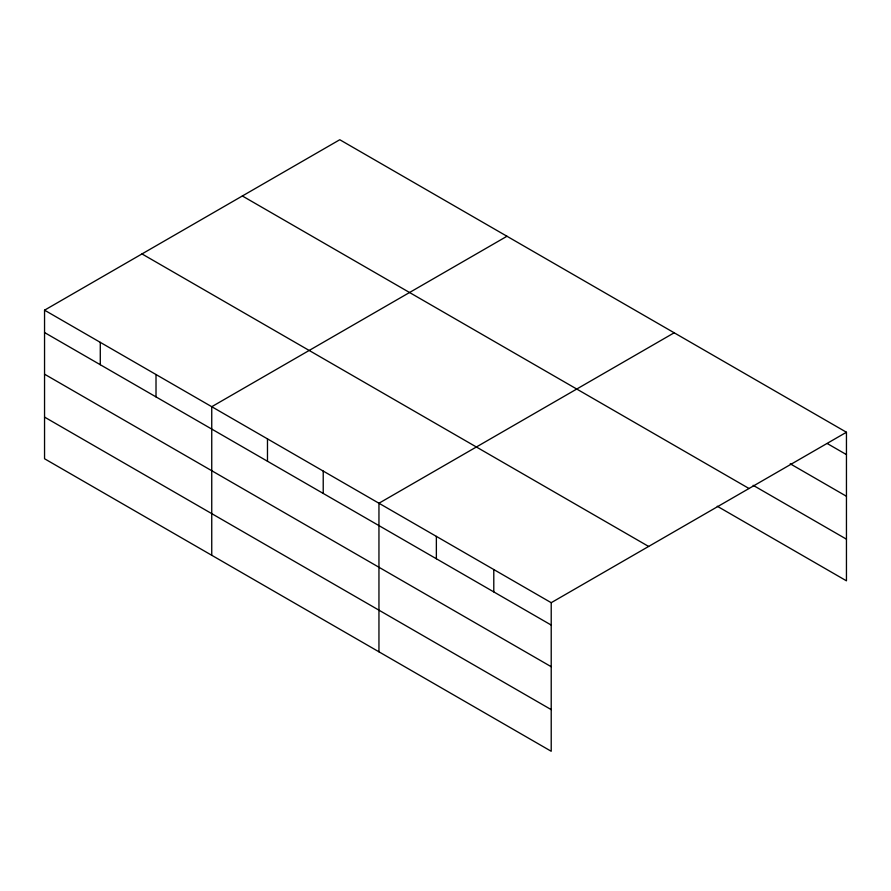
<?xml version="1.0" encoding="UTF-8"?>
<svg xmlns="http://www.w3.org/2000/svg" width="891" height="891" viewBox="0 0 891 891"><rect width="100%" height="100%" fill="white"/><g stroke="black" fill="none" stroke-linecap="round" stroke-linejoin="round"><path stroke-width="1.34" d="M44.55 310.179L551.217 602.695L551.217 751.269L44.55 458.754L44.55 310.179L339.783 139.731L846.45 432.246L846.45 580.821L717.255 506.233M506.979 236.26L211.746 406.708L211.746 555.282M674.186 332.788L378.953 503.237L378.953 651.822M551.217 602.695L846.45 432.246M827.305 443.562L846.45 454.61M790.228 463.799L846.45 496.265M753.14 485.305L846.45 539.178M242.352 195.975L749.019 488.502M141.981 253.924L648.648 546.45M44.55 332.543L551.217 625.07M44.55 374.198L551.217 666.713M44.55 417.099L551.217 709.626M493.792 569.549L493.792 591.914M436.367 536.393L436.367 558.757M323.221 471.061L323.221 493.436M267.478 438.884L267.478 461.248M156.014 374.532L156.014 396.896M100.282 342.356L100.282 364.72"/></g></svg>
